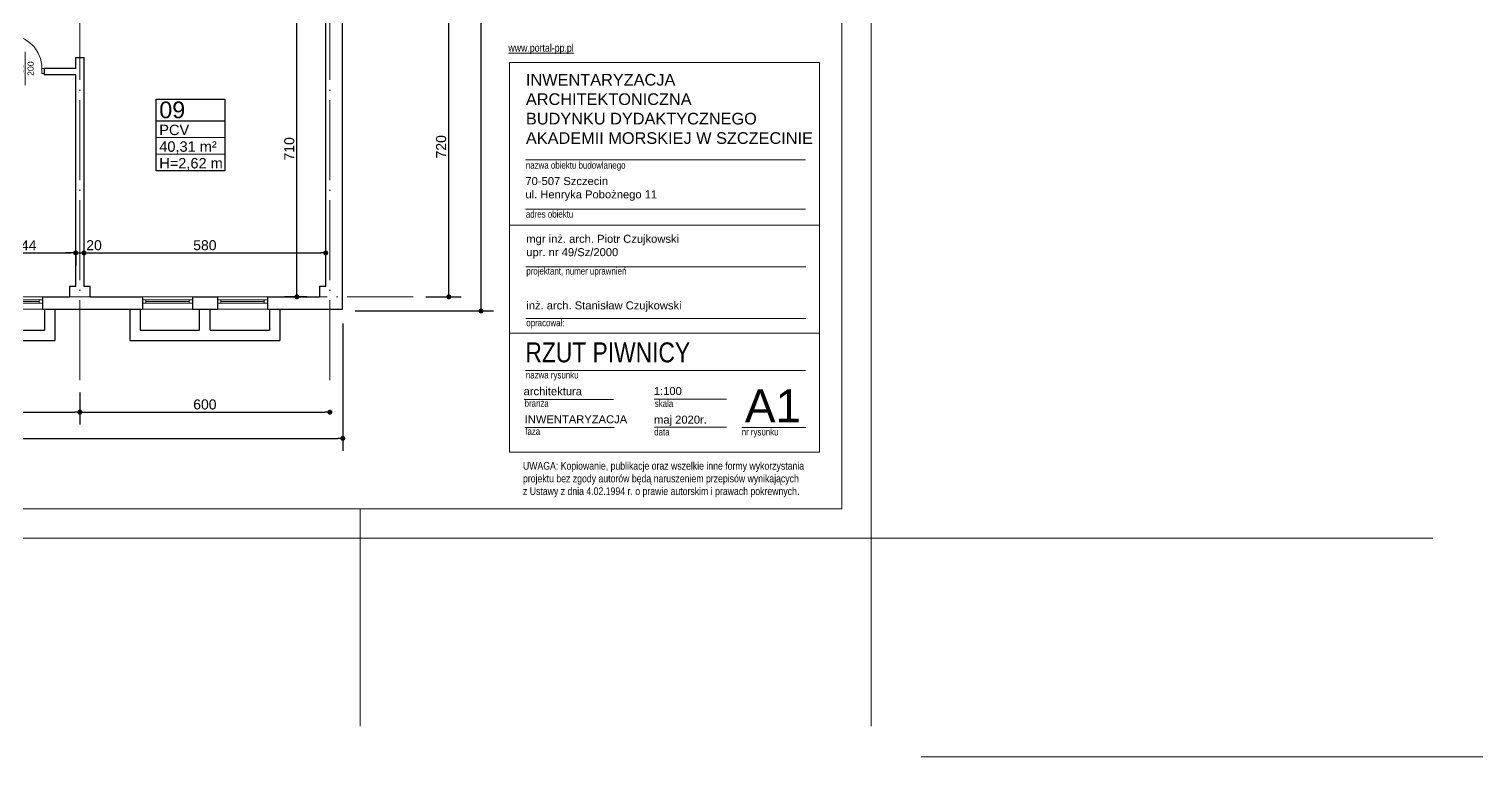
# Model space of a CAD drawing. Header units: millimetres. Extents: x 54 to 8480, y -22812 to 17434.
# Drawn here: x 4991 to 8480, y -18386 to -16639 of the extents above; entities that cross this region are included whole.
import ezdxf

# ---------------------------------------------------------------- set-up
doc = ezdxf.new("R2010")
doc.units = ezdxf.units.MM
doc.linetypes.add('ACAD_ISO04W100', pattern=[30, 24, -3, 0, -3])
for name, color, linetype, lineweight in [('osie', 132, 'ACAD_ISO04W100', 0), ('PLATFORMA', 7, 'Continuous', 0), ('STOLARKA', 97, 'Continuous', 0), ('tabelki', 151, 'Continuous', 0), ('wymiary', 150, 'Continuous', 0)]:
    doc.layers.add(name, color=color, linetype=linetype, lineweight=lineweight)
doc.layers.add('TABELKI PO UWAGACH', color=5, linetype='Continuous')
doc.styles.add('arial narrow', font='ARIALN.TTF', dxfattribs={"height": 15})
doc.styles.get("Standard").update_dxf_attribs({"font": 'arial.ttf'})
doc.dimstyles.new('ISO-25', dxfattribs={"dimtxt": 24, "dimasz": 12, "dimexe": 30, "dimexo": 30, "dimgap": 6, "dimtad": 1, "dimdec": 0, "dimtxsty": 'Standard', "dimblk": 'DOT', "dimcen": 2.5, "dimadec": 0, "dimazin": 0, "dimtfac": 1, "dimtdec": 0, "dimtmove": 0, "dimatfit": 3, "dimldrblk": 'DOT', "dimfxl": 1, "dimarcsym": 0})

# ---------------------------------------------------------------- blocks, each defined once
blk = doc.blocks.new('A$C13771EA7')
at = {"color": 132, "linetype": 'ACAD_ISO04W100', "lineweight": 0, "ltscale": 8}
for p, q in [((3511, -2874), (3511, 166)), ((4111, -2874), (4111, 166)), ((-169, -2674), (4311, -2674))]:
    blk.add_line(p, q, dxfattribs=at)
blk = doc.blocks.new('A$C20DA20AD')
at = {"layer": 'STOLARKA', "lineweight": 0}
blk.add_line((45, -40), (45, 40), dxfattribs=at)
for points in [[(5, 0), (8, 0), (8, 80), (5, 80)], [(0, -12), (5, -12), (5, 0), (0, 0)], [(85, -12), (90, -12), (90, 0), (85, 0)]]:
    blk.add_lwpolyline(points, close=True, dxfattribs=at)
blk.add_arc((5, 0), 80, 0, 90, dxfattribs=at)
at = {"layer": 'STOLARKA', "lineweight": 0, "insert": (25.4, -37.7), "char_height": 15, "width": 74.399, "attachment_point": 1, "rotation": 90}
blk.add_mtext('\\pxqc;80\\P200', dxfattribs=at)
blk = doc.blocks.new('_Dot')
at = {"color": 0, "linetype": 'ByBlock', "lineweight": -2}
blk.add_line((-0.5, 0), (-1, 0), dxfattribs=at)
at = {"color": 0, "linetype": 'ByBlock', "lineweight": 0, "const_width": 0.5}
blk.add_lwpolyline([(-0.25, 0, 1), (0.25, 0, 1)], format="xyb", close=True, dxfattribs=at)
blk = doc.blocks.new('*D694')
at = {"layer": 'Defpoints', "color": 0, "linetype": 'Continuous', "lineweight": 30}
for p in [(5912.6, -16561.3), (5998, -16561.3), (5912.6, -17281.3)]:
    blk.add_point(p, dxfattribs=at)
at = {"layer": 'wymiary', "color": 0, "linetype": 'Continuous', "lineweight": -2}
for p, q in [((5942.6, -16561.3), (6028, -16561.3)), ((5998, -17269.3), (5998, -16573.3)), ((5942.6, -17281.3), (6028, -17281.3))]:
    blk.add_line(p, q, dxfattribs=at)
at = {"layer": 'wymiary', "color": 0, "linetype": 'Continuous', "lineweight": -2, "xscale": 12, "yscale": 12, "zscale": 12}
for p, rotation in [((5998, -16561.3), 90), ((5998, -17281.3), 270)]:
    blk.add_blockref('_Dot', p, dxfattribs=dict(at, rotation=rotation))
at = {"layer": 'wymiary', "color": 0, "linetype": 'Continuous', "lineweight": 0, "insert": (5979.7, -16921.3), "char_height": 24, "attachment_point": 5, "rotation": 90}
blk.add_mtext('720', dxfattribs=at)
blk = doc.blocks.new('*D703')
at = {"layer": 'Defpoints', "color": 0, "linetype": 'Continuous', "lineweight": 30}
for p in [(4632.6, -17481.3), (5112.6, -17481.3), (5112.6, -17558.1)]:
    blk.add_point(p, dxfattribs=at)
at = {"layer": 'wymiary', "color": 0, "linetype": 'Continuous', "lineweight": -2}
for p, q in [((4632.6, -17511.3), (4632.6, -17588.1)), ((5112.6, -17511.3), (5112.6, -17588.1)), ((4644.6, -17558.1), (5100.6, -17558.1))]:
    blk.add_line(p, q, dxfattribs=at)
at = {"layer": 'wymiary', "color": 0, "linetype": 'Continuous', "lineweight": -2, "xscale": 12, "yscale": 12, "zscale": 12, "rotation": 180}
blk.add_blockref('_Dot', (4632.6, -17558.1), dxfattribs=at)
at = {"layer": 'wymiary', "color": 0, "linetype": 'Continuous', "lineweight": -2, "xscale": 12, "yscale": 12, "zscale": 12}
blk.add_blockref('_Dot', (5112.6, -17558.1), dxfattribs=at)
at = {"layer": 'wymiary', "color": 0, "linetype": 'Continuous', "lineweight": 0, "insert": (4872.6, -17539.8), "char_height": 24, "attachment_point": 5}
blk.add_mtext('480', dxfattribs=at)
blk = doc.blocks.new('*D704')
at = {"layer": 'Defpoints', "color": 0, "linetype": 'Continuous', "lineweight": 30}
for p in [(5112.6, -17481.3), (5712.6, -17558.1), (5712.6, -17558.1)]:
    blk.add_point(p, dxfattribs=at)
at = {"layer": 'wymiary', "color": 0, "linetype": 'Continuous', "lineweight": -2}
for p, q in [((5112.6, -17511.3), (5112.6, -17588.1)), ((5124.6, -17558.1), (5700.6, -17558.1))]:
    blk.add_line(p, q, dxfattribs=at)
at = {"layer": 'wymiary', "color": 0, "linetype": 'Continuous', "lineweight": -2, "xscale": 12, "yscale": 12, "zscale": 12, "rotation": 180}
blk.add_blockref('_Dot', (5112.6, -17558.1), dxfattribs=at)
at = {"layer": 'wymiary', "color": 0, "linetype": 'Continuous', "lineweight": -2, "xscale": 12, "yscale": 12, "zscale": 12}
blk.add_blockref('_Dot', (5712.6, -17558.1), dxfattribs=at)
at = {"layer": 'wymiary', "color": 0, "linetype": 'Continuous', "lineweight": 0, "insert": (5412.6, -17539.8), "char_height": 24, "attachment_point": 5}
blk.add_mtext('600', dxfattribs=at)
blk = doc.blocks.new('*D705')
at = {"layer": 'Defpoints', "color": 0, "linetype": 'Continuous', "lineweight": 30}
for p in [(1601.6, -17315.3), (5743.6, -17315.3), (5743.6, -17621)]:
    blk.add_point(p, dxfattribs=at)
at = {"layer": 'wymiary', "color": 0, "linetype": 'Continuous', "lineweight": -2}
for p, q in [((1601.6, -17345.3), (1601.6, -17651)), ((5743.6, -17345.3), (5743.6, -17651)), ((1613.6, -17621), (5731.6, -17621))]:
    blk.add_line(p, q, dxfattribs=at)
at = {"layer": 'wymiary', "color": 0, "linetype": 'Continuous', "lineweight": -2, "xscale": 12, "yscale": 12, "zscale": 12, "rotation": 180}
blk.add_blockref('_Dot', (1601.6, -17621), dxfattribs=at)
at = {"layer": 'wymiary', "color": 0, "linetype": 'Continuous', "lineweight": -2, "xscale": 12, "yscale": 12, "zscale": 12}
blk.add_blockref('_Dot', (5743.6, -17621), dxfattribs=at)
at = {"layer": 'wymiary', "color": 0, "linetype": 'Continuous', "lineweight": 0, "insert": (3672.6, -17602.9), "char_height": 24, "attachment_point": 5}
blk.add_mtext('4142', dxfattribs=at)
blk = doc.blocks.new('*D706')
at = {"layer": 'Defpoints', "color": 0, "linetype": 'Continuous', "lineweight": 30}
for p in [(5743.6, -14607.3), (6075.4, -14607.3), (5743.6, -17315.3)]:
    blk.add_point(p, dxfattribs=at)
at = {"layer": 'wymiary', "color": 0, "linetype": 'Continuous', "lineweight": -2}
for p, q in [((5773.6, -14607.3), (6105.4, -14607.3)), ((6075.4, -17303.3), (6075.4, -14619.3)), ((5773.6, -17315.3), (6105.4, -17315.3))]:
    blk.add_line(p, q, dxfattribs=at)
at = {"layer": 'wymiary', "color": 0, "linetype": 'Continuous', "lineweight": -2, "xscale": 12, "yscale": 12, "zscale": 12}
for p, rotation in [((6075.4, -14607.3), 90), ((6075.4, -17315.3), 270)]:
    blk.add_blockref('_Dot', p, dxfattribs=dict(at, rotation=rotation))
at = {"layer": 'wymiary', "color": 0, "linetype": 'Continuous', "lineweight": 0, "insert": (6057.1, -15961.3), "char_height": 24, "attachment_point": 5, "rotation": 90}
blk.add_mtext('2708', dxfattribs=at)
blk = doc.blocks.new('*D724')
at = {"layer": 'Defpoints', "color": 0, "linetype": 'Continuous', "lineweight": 0}
for p in [(5102.6, -17145.3), (4858.4, -17175.9), (5102.6, -17175.9)]:
    blk.add_point(p, dxfattribs=at)
at = {"layer": 'wymiary', "color": 0, "linetype": 'Continuous', "lineweight": -2}
for p, q in [((4870.4, -17175.9), (5090.6, -17175.9)), ((5102.6, -17175.3), (5102.6, -17205.9))]:
    blk.add_line(p, q, dxfattribs=at)
at = {"layer": 'wymiary', "color": 0, "linetype": 'Continuous', "lineweight": -2, "xscale": 12, "yscale": 12, "zscale": 12, "rotation": 180}
blk.add_blockref('_Dot', (4858.4, -17175.9), dxfattribs=at)
at = {"layer": 'wymiary', "color": 0, "linetype": 'Continuous', "lineweight": -2, "xscale": 12, "yscale": 12, "zscale": 12}
blk.add_blockref('_Dot', (5102.6, -17175.9), dxfattribs=at)
at = {"layer": 'wymiary', "color": 0, "linetype": 'Continuous', "lineweight": 0, "insert": (4980.5, -17157.8), "char_height": 24, "attachment_point": 5}
blk.add_mtext('244', dxfattribs=at)
blk = doc.blocks.new('*D725')
at = {"layer": 'Defpoints', "color": 0, "linetype": 'Continuous', "lineweight": 0}
for p in [(5102.6, -17176), (5122.6, -17176), (5122.6, -17176)]:
    blk.add_point(p, dxfattribs=at)
at = {"layer": 'wymiary', "color": 0, "linetype": 'Continuous', "lineweight": -2}
for p, q in [((5090.6, -17176), (5078.6, -17176)), ((5102.6, -17176), (5122.6, -17176)), ((5134.6, -17176), (5146.6, -17176))]:
    blk.add_line(p, q, dxfattribs=at)
at = {"layer": 'wymiary', "color": 0, "linetype": 'Continuous', "lineweight": -2, "xscale": 12, "yscale": 12, "zscale": 12}
blk.add_blockref('_Dot', (5102.6, -17176), dxfattribs=at)
at = {"layer": 'wymiary', "color": 0, "linetype": 'Continuous', "lineweight": -2, "xscale": 12, "yscale": 12, "zscale": 12, "rotation": 180}
blk.add_blockref('_Dot', (5122.6, -17176), dxfattribs=at)
at = {"layer": 'wymiary', "color": 0, "linetype": 'Continuous', "lineweight": 0, "insert": (5146.6, -17157.7), "char_height": 24, "attachment_point": 5}
blk.add_mtext('20', dxfattribs=at)
blk = doc.blocks.new('*D726')
at = {"layer": 'Defpoints', "color": 0, "linetype": 'Continuous', "lineweight": 0}
for p in [(5122.6, -17176), (5702.6, -17176), (5702.6, -17176)]:
    blk.add_point(p, dxfattribs=at)
at = {"layer": 'wymiary', "color": 0, "linetype": 'Continuous', "lineweight": -2}
blk.add_line((5134.6, -17176), (5690.6, -17176), dxfattribs=at)
at = {"layer": 'wymiary', "color": 0, "linetype": 'Continuous', "lineweight": -2, "xscale": 12, "yscale": 12, "zscale": 12, "rotation": 180}
blk.add_blockref('_Dot', (5122.6, -17176), dxfattribs=at)
at = {"layer": 'wymiary', "color": 0, "linetype": 'Continuous', "lineweight": -2, "xscale": 12, "yscale": 12, "zscale": 12}
blk.add_blockref('_Dot', (5702.6, -17176), dxfattribs=at)
at = {"layer": 'wymiary', "color": 0, "linetype": 'Continuous', "lineweight": 0, "insert": (5412.6, -17157.7), "char_height": 24, "attachment_point": 5}
blk.add_mtext('580', dxfattribs=at)
blk = doc.blocks.new('*D751')
at = {"layer": 'Defpoints', "color": 0, "linetype": 'Continuous', "lineweight": 0}
for p in [(5633.5, -16571.3), (5687.6, -16571.3), (5687.6, -17281.3)]:
    blk.add_point(p, dxfattribs=at)
at = {"layer": 'wymiary', "color": 0, "linetype": 'Continuous', "lineweight": -2}
for p, q in [((5657.6, -16571.3), (5603.5, -16571.3)), ((5633.5, -17269.3), (5633.5, -16583.3)), ((5657.6, -17281.3), (5603.5, -17281.3))]:
    blk.add_line(p, q, dxfattribs=at)
at = {"layer": 'wymiary', "color": 0, "linetype": 'Continuous', "lineweight": -2, "xscale": 12, "yscale": 12, "zscale": 12}
for p, rotation in [((5633.5, -16571.3), 90), ((5633.5, -17281.3), 270)]:
    blk.add_blockref('_Dot', p, dxfattribs=dict(at, rotation=rotation))
at = {"layer": 'wymiary', "color": 0, "linetype": 'Continuous', "lineweight": 0, "insert": (5615.2, -16926.3), "char_height": 24, "attachment_point": 5, "rotation": 90}
blk.add_mtext('710', dxfattribs=at)
blk = doc.blocks.new('A$C6D0F178D')
at = {"lineweight": 30}
for p, q in [((-150, 0), (-150, -30)), ((-30, 0), (30, 0)), ((-30, 0), (-30, -30)), ((30, 0), (30, -30)), ((150, 0), (150, -30)), ((-180, -30), (-180, -105)), ((-155, -30), (-155, -80)), ((-30, -30), (30, -30)), ((-12.5, -80), (-12.5, -30)), ((12.5, -80), (12.5, -30)), ((155, -30), (155, -80)), ((180, -30), (180, -105)), ((-155, -80), (-12.5, -80)), ((12.5, -80), (155, -80)), ((-180, -105), (180, -105))]:
    blk.add_line(p, q, dxfattribs=at)
at = {"layer": 'STOLARKA', "color": 7, "lineweight": 0}
for p, q in [((-150, 0), (-30, 0)), ((150, 0), (30, 0)), ((-150, -30), (-30, -30)), ((-142, -11), (-38, -11)), ((150, -30), (30, -30)), ((142, -11), (38, -11))]:
    blk.add_line(p, q, dxfattribs=at)
for points in [[(-150, -7), (-30, -7), (-30, -15), (-150, -15)], [(-150, -7), (-142, -7), (-142, -15), (-150, -15)], [(-30, -7), (-38, -7), (-38, -15), (-30, -15)], [(150, -7), (30, -7), (30, -15), (150, -15)], [(30, -7), (38, -7), (38, -15), (30, -15)], [(150, -7), (142, -7), (142, -15), (150, -15)]]:
    blk.add_lwpolyline(points, close=True, dxfattribs=at)

msp = doc.modelspace()

# ---------------------------------------------------------------- linework, layer by layer
at = {"lineweight": 30}
for p, q in [((5742.6, -17311.3), (5742.6, -14611.3)), ((5702.6, -17256.3), (5702.6, -16586.3)), ((5102.6, -16733.3), (5026.6, -16733.3)), ((5102.6, -16748.3), (5026.6, -16748.3)), ((5022.6, -17281.3), (5087.6, -17281.3)), ((5137.6, -17281.3), (5262.6, -17281.3)), ((5562.6, -17281.3), (5687.6, -17281.3)), ((5022.6, -17311.3), (5262.6, -17311.3)), ((5562.6, -17311.3), (5742.6, -17311.3))]:
    msp.add_line(p, q, dxfattribs=at)
at = {"linetype": 'Continuous', "lineweight": 30}
for p, q in [((5102.6, -16733.3), (5102.6, -16707.3)), ((5102.6, -16707.3), (5122.6, -16707.3)), ((5122.6, -17256.3), (5122.6, -16707.3)), ((5026.6, -16733.3), (5026.6, -16748.3)), ((5102.6, -17256.3), (5102.6, -16748.3))]:
    msp.add_line(p, q, dxfattribs=at)
at = {"lineweight": 30}
for points in [[(5102.6, -17256.3), (5087.6, -17256.3), (5087.6, -17281.3)], [(5137.6, -17281.3), (5137.6, -17256.3), (5122.6, -17256.3)], [(5702.6, -17256.3), (5687.6, -17256.3), (5687.6, -17281.3)]]:
    msp.add_lwpolyline(points, dxfattribs=at)
at = {"layer": 'PLATFORMA', "color": 7, "lineweight": 0}
for p, q in [((5785.3, -17790.5), (5785.3, -18311.9)), ((7011.6, -17860.5), (8359.8, -17860.5)), ((7011.6, -17860.5), (7011.6, -18311.9)), ((7131.6, -18385.5), (8479.8, -18385.5))]:
    msp.add_line(p, q, dxfattribs=at)
for points in [[(917.8, -17860.5), (7011.6, -17860.5), (7011.6, -14125.5), (917.8, -14125.5)], [(1301.6, -17790.5), (6941.6, -17790.5), (6941.6, -14195.5), (1301.6, -14195.5)]]:
    msp.add_lwpolyline(points, close=True, dxfattribs=at)
at = {"layer": 'tabelki', "color": 7, "linetype": 'Continuous', "lineweight": 0}
for p, q in [((6143.9, -16718.8), (6887.8, -16718.8)), ((6143.9, -17653.8), (6143.9, -16718.8)), ((6887.8, -16718.8), (6887.8, -17653.8)), ((6887.8, -16866.4), (6887.8, -17653.8)), ((6181.9, -16952.8), (6854.2, -16952.8)), ((6181.9, -17071.2), (6854.2, -17071.2)), ((6143.9, -17109.7), (6887.8, -17109.7)), ((6182.9, -17209.7), (6855.2, -17209.7)), ((6182.9, -17333.8), (6855.2, -17333.8)), ((6142.9, -17369), (6886.8, -17369)), ((6181.9, -17457.9), (6854.2, -17457.9)), ((6178.8, -17527.7), (6392.9, -17527.7)), ((6490.8, -17527.1), (6664.2, -17527.1)), ((6180.4, -17595), (6394.5, -17595)), ((6491.3, -17594.5), (6664.2, -17594.5)), ((6700.9, -17595), (6855.2, -17595)), ((6887.8, -17653.8), (6143.9, -17653.8)), ((6887.8, -17653.8), (6143.9, -17653.8)), ((6887.8, -17653.8), (6143.9, -17653.8))]:
    msp.add_line(p, q, dxfattribs=at)
at = {"layer": 'TABELKI PO UWAGACH', "color": 30, "linetype": 'Continuous', "lineweight": 30}
msp.add_line((5296, -16859.3), (5460.9, -16859.3), dxfattribs=at)
at = {"layer": 'TABELKI PO UWAGACH', "color": 30, "linetype": 'Continuous', "lineweight": 0}
for p, q in [((5296, -16899.3), (5460.9, -16899.3)), ((5296, -16939.3), (5460.9, -16939.3))]:
    msp.add_line(p, q, dxfattribs=at)
at = {"layer": 'TABELKI PO UWAGACH', "color": 30, "linetype": 'Continuous', "lineweight": 30}
msp.add_lwpolyline([(5296, -16807), (5460.9, -16807), (5460.9, -16979.3), (5296, -16979.3)], close=True, dxfattribs=at)

# ---------------------------------------------------------------- block references
at = {"linetype": 'Continuous', "lineweight": 0}
for p in [(4872.6, -17281.3), (5412.6, -17281.3)]:
    msp.add_blockref('A$C6D0F178D', p, dxfattribs=at)
at = {"layer": 'osie', "lineweight": 30}
msp.add_blockref('A$C13771EA7', (1601.6, -14607.3), dxfattribs=at)
at = {"layer": 'STOLARKA', "lineweight": 30}
msp.add_blockref('A$C20DA20AD', (4936.6, -16733.3), dxfattribs=at)

# ---------------------------------------------------------------- texts
at = {"layer": 'tabelki', "color": 7, "lineweight": 0, "ltscale": 100, "attachment_point": 1, "style": 'arial narrow'}
for s, insert, char_height, width in [('{\\Lwww.portal-pp.pl}', (6141, -16674.8), 18.381, 746.786), ('\\pxi0.043631;{\\fArial|b0|i0|c238|p34;INWENTARYZACJA \\PARCHITEKTONICZNA\\PBUDYNKU DYDAKTYCZNEGO\\PAKADEMII MORSKIEJ W SZCZECINIE}', (6181.9, -16746.4), 28, 849.854), ('nazwa obiektu budowlanego', (6183, -16957.3), 16.543, 671.18), ('{\\fArial|b0|i0|c238|p34;70-507 Szczecin \\Pul. Henryka Pobożnego 11}', (6181.9, -16994), 19.202, 672.271), ('adres obiektu', (6183, -17074.7), 16.543, 671.18), ('{\\fArial|b0|i0|c0|p34;mgr inż. arch. Piotr Czujkowski \\Pupr. nr 49/Sz/2000}', (6184, -17132.6), 19.202, 671.164), ('projektant, numer uprawnień', (6184, -17211.3), 16.543, 671.18), ('{\\fArial|b0|i0|c0|p34;inż. arch. \\fArial|b0|i0|c238|p34;Stanisław\\fArial|b0|i0|c0|p34; Czujkowski }', (6184, -17292.4), 19.202, 671.164), ('opracował:', (6184, -17335.4), 16.54, 671.18), ('nazwa rysunku', (6183, -17460.7), 16.543, 671.18), ('{\\fArial|b0|i0|c0|p34;architektura}', (6177.5, -17498.4), 19.202, 193.796), ('{\\fArial|b0|i0|c0|p34;1:100}', (6490.1, -17497.8), 19.202, 193.796), ('branża', (6179.9, -17528.7), 16.54, 193.796), ('{\\fArial Narrow|b0|i0|c238|p34;skala}', (6492.4, -17529), 16.543, 95.837), ('{\\fArial|b0|i0|c238|p34;INWENTARYZACJA}', (6180.2, -17565.7), 19.202, 193.796), ('{\\fArial|b0|i0|c238|p34;maj\\fArial|b0|i0|c0|p34; 20\\fArial|b0|i0|c238|p34;20\\fArial|b0|i0|c0|p34;r.}', (6490.6, -17566.5), 19.202, 348.144), ('faza', (6181.5, -17596), 16.54, 193.796), ('{\\fArial Narrow|b0|i0|c238|p34;data}', (6490.9, -17597.5), 16.543, 205.795), ('nr rysunku', (6700.9, -17597.5), 16.54, 205.795)]:
    msp.add_mtext(s, dxfattribs=dict(at, insert=insert, char_height=char_height, width=width))
at = {"layer": 'tabelki', "color": 5, "linetype": 'Continuous', "lineweight": 0, "attachment_point": 1}
for s, insert, char_height, width in [('\\pxql;09', (5303.2, -16812.8), 40, 47.056), ('\\pxql;PCV', (5303.2, -16868.3), 25, 194.396), ('\\pxql;40,31 m²', (5303.2, -16908.3), 25, 160.906), ('\\pxql;H=2,62 m', (5303.2, -16948.3), 25, 182.523)]:
    msp.add_mtext(s, dxfattribs=dict(at, insert=insert, char_height=char_height, width=width))
at = {"layer": 'tabelki', "color": 7, "lineweight": 0, "ltscale": 100}
for s, insert, char_height, width, attachment_point in [('{\\fArial Narrow|b0|i0|c238|p34;\\H2.105x;RZUT PIWNICY}', (6181.9, -17439.3), 22.701, 880.897, 7), ('{\\H1.579x;A1}', (6776, -17503.6), 49.923, 276.754, 2)]:
    msp.add_mtext(s, dxfattribs=dict(at, insert=insert, char_height=char_height, width=width, attachment_point=attachment_point))
at = {"layer": 'tabelki', "color": 7, "lineweight": 0, "insert": (6176, -17677.9), "char_height": 18.2419, "width": 699.066, "attachment_point": 1, "style": 'arial narrow'}
msp.add_mtext('UWAGA: Kopiowanie, publikacje oraz wszelkie inne formy wykorzystania projektu bez zgody autorów będą naruszeniem przepisów wynikających \\Pz Ustawy z dnia 4.02.1994 r. o prawie autorskim i prawach pokrewnych{\\fArial|b0|i0|c238|p34;.}', dxfattribs=at)

# ---------------------------------------------------------------- dimensions: what is measured, and where the dimension line sits
at = {"layer": 'wymiary', "linetype": 'Continuous', "lineweight": 0}
for base, p1, p2, picture, middle in [((6075.4, -14607.3), (5743.6, -17315.3), (5743.6, -14607.3), '*D706', (6057.1, -15961.3)), ((5633.5, -16571.3), (5687.6, -17281.3), (5687.6, -16571.3), '*D751', (5615.2, -16926.3)), ((5998, -16561.3), (5912.6, -17281.3), (5912.6, -16561.3), '*D694', (5979.7, -16921.3))]:
    dim = msp.add_linear_dim(base=base, p1=p1, p2=p2, angle=90, dimstyle='ISO-25', dxfattribs=at)
    dim.commit()
    dim.dimension.update_dxf_attribs({"geometry": picture, "text_midpoint": middle})
for base, p1, p2, picture, middle in [((5102.6, -17175.9), (4858.4, -17175.9), (5102.6, -17145.3), '*D724', (4980.5, -17157.8)), ((5702.6, -17176), (5122.6, -17176), (5702.6, -17176), '*D726', (5412.6, -17157.7)), ((5112.6, -17558.1), (4632.6, -17481.3), (5112.6, -17481.3), '*D703', (4872.6, -17539.8)), ((5712.6, -17558.1), (5112.6, -17481.3), (5712.6, -17558.1), '*D704', (5412.6, -17539.8))]:
    dim = msp.add_linear_dim(base=base, p1=p1, p2=p2, dimstyle='ISO-25', override={"dimtmove": 1}, dxfattribs=at)
    dim.commit()
    dim.dimension.update_dxf_attribs({"geometry": picture, "text_midpoint": middle})
dim = msp.add_linear_dim(base=(5122.6, -17176), p1=(5102.6, -17176), p2=(5122.6, -17176), dimstyle='ISO-25', override={"dimtmove": 1}, dxfattribs=at)
dim.commit()
dim.dimension.update_dxf_attribs({"geometry": '*D725', "text_midpoint": (5146.6, -17176), "dimtype": 160})
dim = msp.add_linear_dim(base=(5743.6, -17621), p1=(1601.6, -17315.3), p2=(5743.6, -17315.3), dimstyle='ISO-25', dxfattribs=at)
dim.commit()
dim.dimension.update_dxf_attribs({"geometry": '*D705', "text_midpoint": (3672.6, -17602.9)})

doc.saveas('drawing.dxf')
